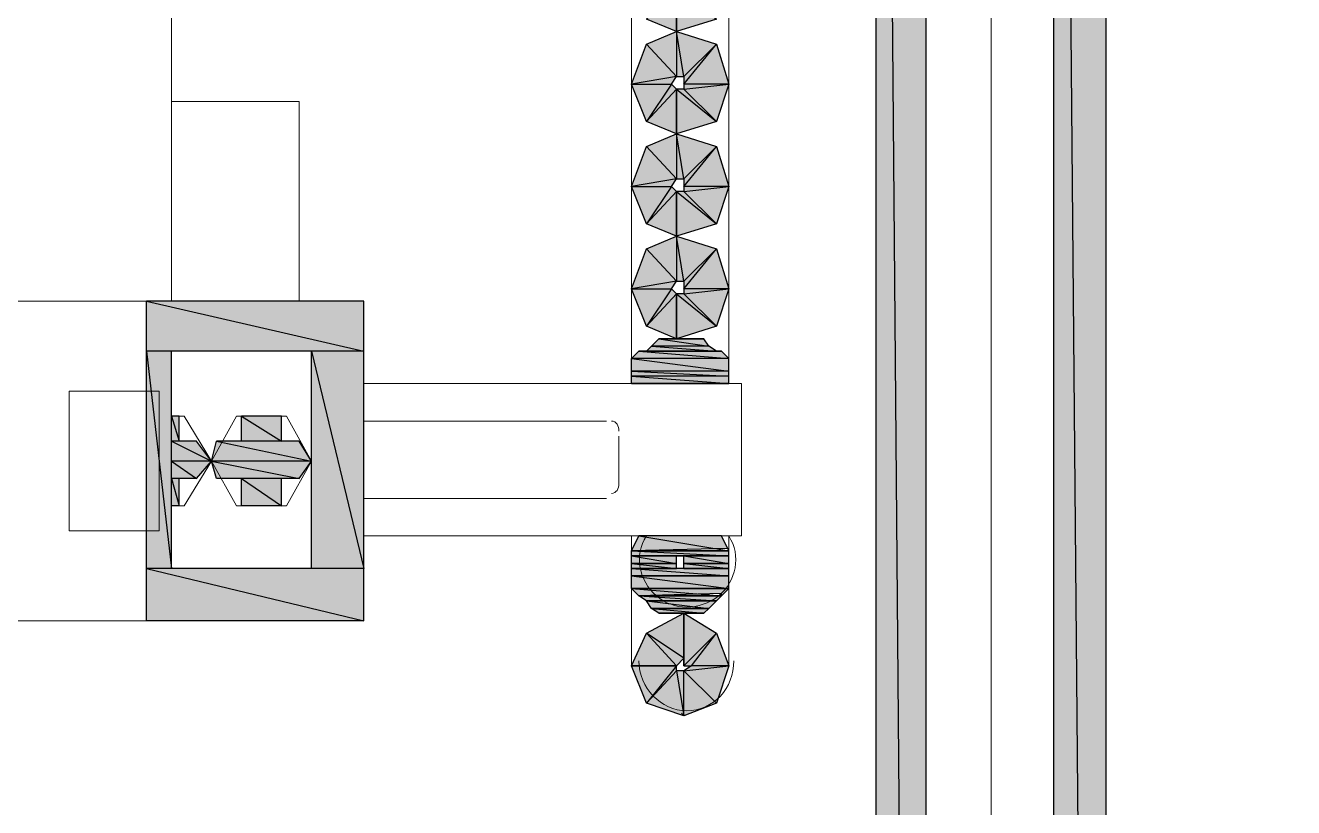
# Model space of a CAD drawing. Header units: millimetres. Extents: x 40 to 176, y -32 to 59.
# Drawn here: x 105.813 to 106.522, y 3.208 to 3.646 of the extents above; entities that cross this region are included whole.
import ezdxf

# ---------------------------------------------------------------- set-up
doc = ezdxf.new("R2010")
doc.units = ezdxf.units.MM
doc.layers.add('15 - Quadro de medição', color=6, linetype='Continuous')

msp = doc.modelspace()

# ---------------------------------------------------------------- hatches: boundary and pattern name
at = {"layer": '15 - Quadro de medição', "true_color": 0x000007}
h = msp.add_hatch(color=7, dxfattribs=at)
h.paths.add_polyline_path([(106.31703, 4.72901), (106.28909, 4.72901), (106.31703, 1.38517)])
h.paths.add_polyline_path([(106.28909, 4.72901), (106.31703, 1.38517), (106.28909, 1.38517)])
h = msp.add_hatch(color=7, dxfattribs=at)
h.paths.add_polyline_path([(106.41759, 4.72901), (106.38826, 4.72901), (106.41759, 1.38517)])
h.paths.add_polyline_path([(106.38826, 4.72901), (106.41759, 1.38517), (106.38826, 1.38517)])
h = msp.add_hatch(color=7, dxfattribs=at)
h.paths.add_polyline_path([(106.16059, 3.69262), (106.17735, 3.67446), (106.15221, 3.67027)])
h.paths.add_polyline_path([(106.17735, 3.67446), (106.15221, 3.67027), (106.17456, 3.67027)])
h.paths.add_polyline_path([(106.15221, 3.67027), (106.17456, 3.67027), (106.16059, 3.64932)])
h.paths.add_polyline_path([(106.17456, 3.67027), (106.16059, 3.64932), (106.17735, 3.66748)])
h.paths.add_polyline_path([(106.16059, 3.64932), (106.17735, 3.66748), (106.17735, 3.64233)])
h = msp.add_hatch(color=7, dxfattribs=at)
h.paths.add_polyline_path([(106.17735, 3.64233), (106.17735, 3.66748), (106.1997, 3.64932)])
h.paths.add_polyline_path([(106.17735, 3.66748), (106.1997, 3.64932), (106.18154, 3.66748)])
h.paths.add_polyline_path([(106.1997, 3.64932), (106.18154, 3.66748), (106.20668, 3.67027)])
h.paths.add_polyline_path([(106.18154, 3.66748), (106.20668, 3.67027), (106.18154, 3.67027)])
h = msp.add_hatch(color=7, dxfattribs=at)
h.paths.add_polyline_path([(106.20668, 3.613), (106.18154, 3.613), (106.1997, 3.63535)])
h.paths.add_polyline_path([(106.18154, 3.613), (106.1997, 3.63535), (106.18154, 3.61719)])
h.paths.add_polyline_path([(106.1997, 3.63535), (106.18154, 3.61719), (106.17735, 3.64233)])
h.paths.add_polyline_path([(106.18154, 3.61719), (106.17735, 3.64233), (106.17735, 3.61719)])
h.paths.add_polyline_path([(106.17735, 3.64233), (106.17735, 3.61719), (106.16059, 3.63535)])
h = msp.add_hatch(color=7, dxfattribs=at)
h.paths.add_polyline_path([(106.16059, 3.63535), (106.17735, 3.61719), (106.15221, 3.613)])
h.paths.add_polyline_path([(106.17735, 3.61719), (106.15221, 3.613), (106.17456, 3.613)])
h.paths.add_polyline_path([(106.15221, 3.613), (106.17456, 3.613), (106.16059, 3.59205)])
h.paths.add_polyline_path([(106.17456, 3.613), (106.16059, 3.59205), (106.17735, 3.61021)])
h.paths.add_polyline_path([(106.16059, 3.59205), (106.17735, 3.61021), (106.17735, 3.58507)])
h = msp.add_hatch(color=7, dxfattribs=at)
h.paths.add_polyline_path([(106.17735, 3.58507), (106.17735, 3.61021), (106.1997, 3.59205)])
h.paths.add_polyline_path([(106.17735, 3.61021), (106.1997, 3.59205), (106.18154, 3.61021)])
h.paths.add_polyline_path([(106.1997, 3.59205), (106.18154, 3.61021), (106.20668, 3.613)])
h.paths.add_polyline_path([(106.18154, 3.61021), (106.20668, 3.613), (106.18154, 3.613)])
h = msp.add_hatch(color=7, dxfattribs=at)
h.paths.add_polyline_path([(106.20668, 3.55574), (106.18154, 3.55574), (106.1997, 3.57808)])
h.paths.add_polyline_path([(106.18154, 3.55574), (106.1997, 3.57808), (106.18154, 3.55993)])
h.paths.add_polyline_path([(106.1997, 3.57808), (106.18154, 3.55993), (106.17735, 3.58507)])
h.paths.add_polyline_path([(106.18154, 3.55993), (106.17735, 3.58507), (106.17735, 3.55993)])
h.paths.add_polyline_path([(106.17735, 3.58507), (106.17735, 3.55993), (106.16059, 3.57808)])
h = msp.add_hatch(color=7, dxfattribs=at)
h.paths.add_polyline_path([(106.16059, 3.57808), (106.17735, 3.55993), (106.15221, 3.55574)])
h.paths.add_polyline_path([(106.17735, 3.55993), (106.15221, 3.55574), (106.17456, 3.55574)])
h.paths.add_polyline_path([(106.15221, 3.55574), (106.17456, 3.55574), (106.16059, 3.53478)])
h.paths.add_polyline_path([(106.17456, 3.55574), (106.16059, 3.53478), (106.17735, 3.55294)])
h.paths.add_polyline_path([(106.16059, 3.53478), (106.17735, 3.55294), (106.17735, 3.5278)])
h = msp.add_hatch(color=7, dxfattribs=at)
h.paths.add_polyline_path([(106.17735, 3.5278), (106.17735, 3.55294), (106.1997, 3.53478)])
h.paths.add_polyline_path([(106.17735, 3.55294), (106.1997, 3.53478), (106.18154, 3.55294)])
h.paths.add_polyline_path([(106.1997, 3.53478), (106.18154, 3.55294), (106.20668, 3.55574)])
h.paths.add_polyline_path([(106.18154, 3.55294), (106.20668, 3.55574), (106.18154, 3.55574)])
h = msp.add_hatch(color=7, dxfattribs=at)
h.paths.add_polyline_path([(106.20668, 3.49847), (106.18154, 3.49847), (106.1997, 3.52082)])
h.paths.add_polyline_path([(106.18154, 3.49847), (106.1997, 3.52082), (106.18154, 3.50266)])
h.paths.add_polyline_path([(106.1997, 3.52082), (106.18154, 3.50266), (106.17735, 3.5278)])
h.paths.add_polyline_path([(106.18154, 3.50266), (106.17735, 3.5278), (106.17735, 3.50266)])
h.paths.add_polyline_path([(106.17735, 3.5278), (106.17735, 3.50266), (106.16059, 3.52082)])
h = msp.add_hatch(color=7, dxfattribs=at)
h.paths.add_polyline_path([(106.16059, 3.52082), (106.17735, 3.50266), (106.15221, 3.49847)])
h.paths.add_polyline_path([(106.17735, 3.50266), (106.15221, 3.49847), (106.17456, 3.49847)])
h.paths.add_polyline_path([(106.15221, 3.49847), (106.17456, 3.49847), (106.16059, 3.47752)])
h.paths.add_polyline_path([(106.17456, 3.49847), (106.16059, 3.47752), (106.17735, 3.49567)])
h.paths.add_polyline_path([(106.16059, 3.47752), (106.17735, 3.49567), (106.17735, 3.47053)])
h = msp.add_hatch(color=7, dxfattribs=at)
h.paths.add_polyline_path([(106.17735, 3.47053), (106.17735, 3.49567), (106.1997, 3.47752)])
h.paths.add_polyline_path([(106.17735, 3.49567), (106.1997, 3.47752), (106.18154, 3.49567)])
h.paths.add_polyline_path([(106.1997, 3.47752), (106.18154, 3.49567), (106.20668, 3.49847)])
h.paths.add_polyline_path([(106.18154, 3.49567), (106.20668, 3.49847), (106.18154, 3.49847)])
h = msp.add_hatch(color=7, dxfattribs=at)
h.paths.add_polyline_path([(106.00276, 3.49148), (105.88124, 3.49148), (106.00276, 3.46355)])
h.paths.add_polyline_path([(105.88124, 3.49148), (106.00276, 3.46355), (105.88124, 3.46355)])
h = msp.add_hatch(color=7, dxfattribs=at)
h.paths.add_polyline_path([(106.19551, 3.46634), (106.16338, 3.46634), (106.1997, 3.46355)])
h.paths.add_polyline_path([(106.16338, 3.46634), (106.1997, 3.46355), (106.16059, 3.46355)])
h = msp.add_hatch(color=7, dxfattribs=at)
h.paths.add_polyline_path([(106.19272, 3.47053), (106.16757, 3.47053), (106.19551, 3.46634)])
h.paths.add_polyline_path([(106.16757, 3.47053), (106.19551, 3.46634), (106.16338, 3.46634)])
h = msp.add_hatch(color=7, dxfattribs=at)
h.paths.add_polyline_path([(105.89521, 3.46355), (105.88124, 3.46355), (105.89521, 3.34203)])
h.paths.add_polyline_path([(105.88124, 3.46355), (105.89521, 3.34203), (105.88124, 3.34203)])
h = msp.add_hatch(color=7, dxfattribs=at)
h.paths.add_polyline_path([(106.00276, 3.46355), (105.97342, 3.46355), (106.00276, 3.34203)])
h.paths.add_polyline_path([(105.97342, 3.46355), (106.00276, 3.34203), (105.97342, 3.34203)])
h = msp.add_hatch(color=7, dxfattribs=at)
h.paths.add_polyline_path([(106.20249, 3.46355), (106.1564, 3.46355), (106.20668, 3.45936)])
h.paths.add_polyline_path([(106.1564, 3.46355), (106.20668, 3.45936), (106.15221, 3.45936)])
h = msp.add_hatch(color=7, dxfattribs=at)
h.paths.add_polyline_path([(106.20668, 3.45936), (106.15221, 3.45936), (106.20668, 3.45238)])
h.paths.add_polyline_path([(106.15221, 3.45936), (106.20668, 3.45238), (106.15221, 3.45238)])
h = msp.add_hatch(color=7, dxfattribs=at)
h.paths.add_polyline_path([(106.20668, 3.45238), (106.15221, 3.45238), (106.20668, 3.44958)])
h.paths.add_polyline_path([(106.15221, 3.45238), (106.20668, 3.44958), (106.15221, 3.44958)])
h = msp.add_hatch(color=7, dxfattribs=at)
h.paths.add_polyline_path([(106.20668, 3.44958), (106.15221, 3.44958), (106.20668, 3.44539)])
h.paths.add_polyline_path([(106.15221, 3.44958), (106.20668, 3.44539), (106.15221, 3.44539)])
h.paths.add_polyline_path([(106.20668, 3.44539), (106.15221, 3.44539)])
h.paths.add_polyline_path([(106.15221, 3.44539), (106.20668, 3.44539)])
h = msp.add_hatch(color=7, dxfattribs=at)
h.paths.add_polyline_path([(105.8994, 3.42723), (105.89521, 3.42723), (105.8994, 3.41327)])
h.paths.add_polyline_path([(105.89521, 3.42723), (105.8994, 3.41327), (105.89521, 3.41327)])
h = msp.add_hatch(color=7, dxfattribs=at)
h.paths.add_polyline_path([(105.95666, 3.42723), (105.93432, 3.42723), (105.95666, 3.41327)])
h.paths.add_polyline_path([(105.93432, 3.42723), (105.95666, 3.41327), (105.93432, 3.41327)])
h = msp.add_hatch(color=7, dxfattribs=at)
h.paths.add_polyline_path([(105.90917, 3.41327), (105.89521, 3.41327), (105.91755, 3.40209)])
h.paths.add_polyline_path([(105.89521, 3.41327), (105.91755, 3.40209), (105.89521, 3.40209)])
h = msp.add_hatch(color=7, dxfattribs=at)
h.paths.add_polyline_path([(105.96644, 3.41327), (105.92035, 3.41327), (105.97342, 3.40209)])
h.paths.add_polyline_path([(105.92035, 3.41327), (105.97342, 3.40209), (105.91755, 3.40209)])
h = msp.add_hatch(color=7, dxfattribs=at)
h.paths.add_polyline_path([(105.91755, 3.40209), (105.89521, 3.40209), (105.90917, 3.39231)])
h.paths.add_polyline_path([(105.89521, 3.40209), (105.90917, 3.39231), (105.89521, 3.39231)])
h = msp.add_hatch(color=7, dxfattribs=at)
h.paths.add_polyline_path([(105.97342, 3.40209), (105.91755, 3.40209), (105.96644, 3.39231)])
h.paths.add_polyline_path([(105.91755, 3.40209), (105.96644, 3.39231), (105.92035, 3.39231)])
h = msp.add_hatch(color=7, dxfattribs=at)
h.paths.add_polyline_path([(105.8994, 3.39231), (105.89521, 3.39231), (105.8994, 3.37695)])
h.paths.add_polyline_path([(105.89521, 3.39231), (105.8994, 3.37695), (105.89521, 3.37695)])
h = msp.add_hatch(color=7, dxfattribs=at)
h.paths.add_polyline_path([(105.95666, 3.39231), (105.93432, 3.39231), (105.95666, 3.37695)])
h.paths.add_polyline_path([(105.93432, 3.39231), (105.95666, 3.37695), (105.93432, 3.37695)])
h = msp.add_hatch(color=7, dxfattribs=at)
h.paths.add_polyline_path([(106.20249, 3.36019), (106.1564, 3.36019), (106.20668, 3.35181)])
h.paths.add_polyline_path([(106.1564, 3.36019), (106.20668, 3.35181), (106.15221, 3.35181)])
h.paths.add_polyline_path([(106.20668, 3.35181), (106.15221, 3.35181)])
h.paths.add_polyline_path([(106.15221, 3.35181), (106.20668, 3.35181), (106.20668, 3.35321)])
h = msp.add_hatch(color=7, dxfattribs=at)
h.paths.add_polyline_path([(106.20668, 3.35181), (106.15221, 3.35181), (106.20668, 3.34902)])
h.paths.add_polyline_path([(106.15221, 3.35181), (106.20668, 3.34902), (106.15221, 3.34902)])
h.paths.add_polyline_path([(106.20668, 3.34902), (106.15221, 3.34902)])
h.paths.add_polyline_path([(106.15221, 3.34902), (106.20668, 3.34902)])
h.paths.add_polyline_path([(106.20668, 3.34902), (106.15221, 3.34902)])
h.paths.add_polyline_path([(106.20668, 3.34902), (106.15221, 3.34902)])
h = msp.add_hatch(color=7, dxfattribs=at)
h.paths.add_polyline_path([(106.17735, 3.34902), (106.15221, 3.34902), (106.17735, 3.34482)])
h.paths.add_polyline_path([(106.15221, 3.34902), (106.17735, 3.34482), (106.15221, 3.34482)])
h = msp.add_hatch(color=7, dxfattribs=at)
h.paths.add_polyline_path([(106.20668, 3.34902), (106.18154, 3.34902), (106.20668, 3.34482)])
h.paths.add_polyline_path([(106.18154, 3.34902), (106.20668, 3.34482), (106.18154, 3.34482)])
h = msp.add_hatch(color=7, dxfattribs=at)
h.paths.add_polyline_path([(106.00276, 3.34203), (105.88124, 3.34203), (106.00276, 3.3127)])
h.paths.add_polyline_path([(105.88124, 3.34203), (106.00276, 3.3127), (105.88124, 3.3127)])
h = msp.add_hatch(color=7, dxfattribs=at)
h.paths.add_polyline_path([(106.17735, 3.34482), (106.15221, 3.34482), (106.17735, 3.34203)])
h.paths.add_polyline_path([(106.15221, 3.34482), (106.17735, 3.34203), (106.15221, 3.34203)])
h.paths.add_polyline_path([(106.17735, 3.34203), (106.15221, 3.34203)])
h.paths.add_polyline_path([(106.15221, 3.34203), (106.17735, 3.34203)])
h = msp.add_hatch(color=7, dxfattribs=at)
h.paths.add_polyline_path([(106.20668, 3.34203), (106.15221, 3.34203), (106.20668, 3.33784)])
h.paths.add_polyline_path([(106.15221, 3.34203), (106.20668, 3.33784), (106.15221, 3.33784)])
h.paths.add_polyline_path([(106.20668, 3.33784), (106.15221, 3.33784)])
h.paths.add_polyline_path([(106.15221, 3.33784), (106.20668, 3.33784)])
h = msp.add_hatch(color=7, dxfattribs=at)
h.paths.add_polyline_path([(106.20668, 3.34482), (106.18154, 3.34482), (106.20668, 3.34203)])
h.paths.add_polyline_path([(106.18154, 3.34482), (106.20668, 3.34203), (106.18154, 3.34203)])
h.paths.add_polyline_path([(106.20668, 3.34203), (106.18154, 3.34203)])
h.paths.add_polyline_path([(106.18154, 3.34203), (106.20668, 3.34203)])
h = msp.add_hatch(color=7, dxfattribs=at)
h.paths.add_polyline_path([(106.20668, 3.33784), (106.15221, 3.33784), (106.20668, 3.33086)])
h.paths.add_polyline_path([(106.15221, 3.33784), (106.20668, 3.33086), (106.15221, 3.33086)])
h.paths.add_polyline_path([(106.20668, 3.33086), (106.15221, 3.33086)])
h.paths.add_polyline_path([(106.15221, 3.33086), (106.20668, 3.33086)])
h = msp.add_hatch(color=7, dxfattribs=at)
h.paths.add_polyline_path([(106.20668, 3.33086), (106.15221, 3.33086), (106.20249, 3.32667)])
h.paths.add_polyline_path([(106.15221, 3.33086), (106.20249, 3.32667), (106.1564, 3.32667)])
h.paths.add_polyline_path([(106.20249, 3.32667), (106.1564, 3.32667)])
h.paths.add_polyline_path([(106.1564, 3.32667), (106.20249, 3.32667), (106.20249, 3.32806)])
h = msp.add_hatch(color=7, dxfattribs=at)
h.paths.add_polyline_path([(106.20249, 3.32667), (106.1564, 3.32667), (106.1997, 3.32387)])
h.paths.add_polyline_path([(106.1564, 3.32667), (106.1997, 3.32387), (106.16059, 3.32387)])
h.paths.add_polyline_path([(106.1997, 3.32387), (106.16059, 3.32387)])
h.paths.add_polyline_path([(106.16059, 3.32387), (106.1997, 3.32387)])
h = msp.add_hatch(color=7, dxfattribs=at)
h.paths.add_polyline_path([(106.1997, 3.32387), (106.16059, 3.32387), (106.19551, 3.31968)])
h.paths.add_polyline_path([(106.16059, 3.32387), (106.19551, 3.31968), (106.16338, 3.31968)])
h.paths.add_polyline_path([(106.19551, 3.31968), (106.16338, 3.31968)])
h.paths.add_polyline_path([(106.16338, 3.31968), (106.19551, 3.31968)])
h = msp.add_hatch(color=7, dxfattribs=at)
h.paths.add_polyline_path([(106.19551, 3.31968), (106.16338, 3.31968), (106.19272, 3.31689)])
h.paths.add_polyline_path([(106.16338, 3.31968), (106.19272, 3.31689), (106.16757, 3.31689)])
h = msp.add_hatch(color=7, dxfattribs=at)
h.paths.add_polyline_path([(106.20668, 3.28756), (106.18573, 3.28756), (106.1997, 3.30572)])
h.paths.add_polyline_path([(106.18573, 3.28756), (106.1997, 3.30572), (106.18154, 3.28756)])
h.paths.add_polyline_path([(106.1997, 3.30572), (106.18154, 3.28756), (106.18154, 3.31689)])
h.paths.add_polyline_path([(106.18154, 3.28756), (106.18154, 3.31689), (106.18154, 3.29175)])
h.paths.add_polyline_path([(106.18154, 3.31689), (106.18154, 3.29175), (106.16059, 3.30572)])
h.paths.add_polyline_path([(106.18154, 3.29175), (106.16059, 3.30572), (106.17735, 3.28756)])
h.paths.add_polyline_path([(106.16059, 3.30572), (106.17735, 3.28756), (106.15221, 3.28756)])
h = msp.add_hatch(color=7, dxfattribs=at)
h.paths.add_polyline_path([(106.17456, 3.31689), (106.18573, 3.31689), (106.18434, 3.31689)])
h.paths.add_polyline_path([(106.18573, 3.31689), (106.18434, 3.31689), (106.17456, 3.31689)])
h = msp.add_hatch(color=7, dxfattribs=at)
h.paths.add_polyline_path([(106.15221, 3.28756), (106.17735, 3.28756), (106.16059, 3.26661)])
h.paths.add_polyline_path([(106.17735, 3.28756), (106.16059, 3.26661), (106.17735, 3.28476)])
h.paths.add_polyline_path([(106.16059, 3.26661), (106.17735, 3.28476), (106.18154, 3.25962)])
h.paths.add_polyline_path([(106.17735, 3.28476), (106.18154, 3.25962), (106.18154, 3.28476)])
h.paths.add_polyline_path([(106.18154, 3.25962), (106.18154, 3.28476), (106.1997, 3.26661)])
h = msp.add_hatch(color=7, dxfattribs=at)
h.paths.add_polyline_path([(106.1997, 3.26661), (106.18154, 3.28476), (106.20668, 3.28756)])
h.paths.add_polyline_path([(106.18154, 3.28476), (106.20668, 3.28756), (106.18573, 3.28756)])

# ---------------------------------------------------------------- linework, layer by layer
at = {"layer": '15 - Quadro de medição', "color": 7, "linetype": 'Continuous', "lineweight": 20, "true_color": 0x000007}
for points in [[(104.50124, 5.09357), (106.35334, 5.09357), (106.35334, 1.38517), (104.50124, 1.38517)], [(106.35334, 5.09357), (108.20824, 5.09357), (108.20824, 1.38517), (106.35334, 1.38517)], [(105.42729, 3.49148), (106.00276, 3.49148), (106.00276, 3.3127), (104.86161, 3.3127), (104.86161, 3.49148)], [(105.83794, 3.36298), (105.88822, 3.36298), (105.88822, 3.4412), (105.83794, 3.4412)], [(105.95946, 3.42723), (105.97342, 3.40209), (105.95946, 3.37695), (105.93152, 3.37695), (105.91755, 3.40209), (105.93152, 3.42723)]]:
    msp.add_lwpolyline(points, close=True, dxfattribs=at)
for points in [[(104.57248, 4.9511), (106.28909, 4.9511), (106.28909, 1.38517), (104.56549, 1.38517), (104.5641, 1.38657), (104.50124, 1.38517)], [(106.41759, 1.38517), (106.41759, 4.94411), (106.41759, 4.94411)], [(106.35334, 4.8645), (106.35334, 1.38517), (104.50124, 1.38517), (104.50124, 4.8645)], [(108.20824, 4.8645), (108.20824, 1.38517), (106.35334, 1.38517), (106.35334, 4.8645)], [(106.28909, 1.38517), (106.31703, 1.38517), (106.31703, 4.72901)], [(106.38826, 4.72901), (106.38826, 1.38517), (106.41759, 1.38517), (106.37429, 1.38517)], [(106.15221, 4.35328), (106.15221, 3.44539), (106.15221, 3.44539)], [(106.20668, 3.44539), (106.20668, 4.35328), (106.20668, 4.35328)], [(105.89521, 3.49148), (105.89521, 3.83509), (105.89521, 3.83509)], [(105.96644, 3.49148), (105.96644, 3.60323), (105.89521, 3.60323)], [(105.88124, 3.49148), (105.88124, 3.3127), (105.88124, 3.3127)], [(105.89521, 3.46355), (105.97342, 3.46355), (105.97342, 3.34203), (105.89521, 3.34203)], [(105.89521, 3.46355), (105.89521, 3.34203), (105.89521, 3.34203)], [(106.00276, 3.44539), (106.21367, 3.44539), (106.21367, 3.36019), (106.00276, 3.36019)], [(105.89521, 3.42723), (105.90219, 3.42723), (105.91755, 3.40209), (105.90219, 3.37695), (105.89521, 3.37695)], [(105.90219, 3.42723), (105.8994, 3.42723), (105.8994, 3.41327)], [(105.93432, 3.42723), (105.93432, 3.41327), (105.93432, 3.41327)], [(105.95666, 3.42723), (105.95666, 3.41327), (105.95666, 3.41327)], [(106.13824, 3.42444), (106.00276, 3.42444), (106.00276, 3.42444)], [(105.90917, 3.41327), (105.8994, 3.41327), (105.8994, 3.41327)], [(105.93432, 3.41327), (105.92035, 3.41327), (105.92035, 3.41327)], [(105.96644, 3.41327), (105.95666, 3.41327), (105.95666, 3.41327)], [(106.14523, 3.38812), (106.14523, 3.41606), (106.14523, 3.41606)], [(105.90917, 3.39231), (105.8994, 3.39231), (105.8994, 3.39231)], [(105.8994, 3.39231), (105.8994, 3.37695), (105.8994, 3.37695)], [(105.93432, 3.39231), (105.92035, 3.39231), (105.92035, 3.39231)], [(105.93432, 3.39231), (105.93432, 3.37695), (105.93432, 3.37695)], [(105.95666, 3.39231), (105.95666, 3.37695), (105.95666, 3.37695)], [(105.96644, 3.39231), (105.95666, 3.39231), (105.95666, 3.39231)], [(106.00276, 3.38114), (106.13824, 3.38114), (106.13824, 3.38114)], [(106.15221, 3.36019), (106.15221, 3.28756), (106.15221, 3.28756)], [(106.20668, 3.28756), (106.20668, 3.36019), (106.20668, 3.36019)], [(106.18154, 3.25962), (106.18015, 3.26102), (106.18015, 3.26102)]]:
    msp.add_lwpolyline(points, dxfattribs=at)
at = {"layer": '15 - Quadro de medição', "color": 7, "linetype": 'Continuous', "lineweight": -2, "true_color": 0x000007}
for points in [[(106.31703, 4.72901), (106.28909, 4.72901), (106.31703, 1.38517)], [(106.28909, 4.72901), (106.31703, 1.38517), (106.28909, 1.38517)], [(106.41759, 4.72901), (106.38826, 4.72901), (106.41759, 1.38517)], [(106.38826, 4.72901), (106.41759, 1.38517), (106.38826, 1.38517)], [(106.16059, 3.64932), (106.17735, 3.66748), (106.17735, 3.64233)], [(106.17735, 3.64233), (106.17735, 3.66748), (106.1997, 3.64932)], [(106.17735, 3.64233), (106.17735, 3.61719), (106.16059, 3.63535)], [(106.1997, 3.63535), (106.18154, 3.61719), (106.17735, 3.64233)], [(106.18154, 3.61719), (106.17735, 3.64233), (106.17735, 3.61719)], [(106.16059, 3.63535), (106.17735, 3.61719), (106.15221, 3.613)], [(106.20668, 3.613), (106.18154, 3.613), (106.1997, 3.63535)], [(106.18154, 3.613), (106.1997, 3.63535), (106.18154, 3.61719)], [(106.17735, 3.61719), (106.15221, 3.613), (106.17456, 3.613)], [(106.15221, 3.613), (106.17456, 3.613), (106.16059, 3.59205)], [(106.17456, 3.613), (106.16059, 3.59205), (106.17735, 3.61021)], [(106.16059, 3.59205), (106.17735, 3.61021), (106.17735, 3.58507)], [(106.17735, 3.58507), (106.17735, 3.61021), (106.1997, 3.59205)], [(106.17735, 3.61021), (106.1997, 3.59205), (106.18154, 3.61021)], [(106.1997, 3.59205), (106.18154, 3.61021), (106.20668, 3.613)], [(106.18154, 3.61021), (106.20668, 3.613), (106.18154, 3.613)], [(106.17735, 3.58507), (106.17735, 3.55993), (106.16059, 3.57808)], [(106.1997, 3.57808), (106.18154, 3.55993), (106.17735, 3.58507)], [(106.18154, 3.55993), (106.17735, 3.58507), (106.17735, 3.55993)], [(106.16059, 3.57808), (106.17735, 3.55993), (106.15221, 3.55574)], [(106.20668, 3.55574), (106.18154, 3.55574), (106.1997, 3.57808)], [(106.18154, 3.55574), (106.1997, 3.57808), (106.18154, 3.55993)], [(106.17735, 3.55993), (106.15221, 3.55574), (106.17456, 3.55574)], [(106.15221, 3.55574), (106.17456, 3.55574), (106.16059, 3.53478)], [(106.17456, 3.55574), (106.16059, 3.53478), (106.17735, 3.55294)], [(106.16059, 3.53478), (106.17735, 3.55294), (106.17735, 3.5278)], [(106.17735, 3.5278), (106.17735, 3.55294), (106.1997, 3.53478)], [(106.17735, 3.55294), (106.1997, 3.53478), (106.18154, 3.55294)], [(106.1997, 3.53478), (106.18154, 3.55294), (106.20668, 3.55574)], [(106.18154, 3.55294), (106.20668, 3.55574), (106.18154, 3.55574)], [(106.17735, 3.5278), (106.17735, 3.50266), (106.16059, 3.52082)], [(106.1997, 3.52082), (106.18154, 3.50266), (106.17735, 3.5278)], [(106.18154, 3.50266), (106.17735, 3.5278), (106.17735, 3.50266)], [(106.16059, 3.52082), (106.17735, 3.50266), (106.15221, 3.49847)], [(106.20668, 3.49847), (106.18154, 3.49847), (106.1997, 3.52082)], [(106.18154, 3.49847), (106.1997, 3.52082), (106.18154, 3.50266)], [(106.17735, 3.50266), (106.15221, 3.49847), (106.17456, 3.49847)], [(106.15221, 3.49847), (106.17456, 3.49847), (106.16059, 3.47752)], [(106.17456, 3.49847), (106.16059, 3.47752), (106.17735, 3.49567)], [(106.16059, 3.47752), (106.17735, 3.49567), (106.17735, 3.47053)], [(106.17735, 3.47053), (106.17735, 3.49567), (106.1997, 3.47752)], [(106.17735, 3.49567), (106.1997, 3.47752), (106.18154, 3.49567)], [(106.1997, 3.47752), (106.18154, 3.49567), (106.20668, 3.49847)], [(106.18154, 3.49567), (106.20668, 3.49847), (106.18154, 3.49847)], [(106.00276, 3.49148), (105.88124, 3.49148), (106.00276, 3.46355)], [(105.88124, 3.49148), (106.00276, 3.46355), (105.88124, 3.46355)], [(106.16338, 3.46634), (106.1997, 3.46355), (106.16059, 3.46355)], [(106.16757, 3.47053), (106.19551, 3.46634), (106.16338, 3.46634)], [(106.19551, 3.46634), (106.16338, 3.46634), (106.1997, 3.46355)], [(106.17037, 3.47053), (106.19272, 3.47053), (106.16757, 3.47053)], [(106.19272, 3.47053), (106.16757, 3.47053), (106.19551, 3.46634)], [(106.17735, 3.47053), (106.18853, 3.47053), (106.17037, 3.47053)], [(106.18853, 3.47053), (106.17037, 3.47053), (106.19272, 3.47053)], [(106.18573, 3.47053), (106.17735, 3.47053), (106.18853, 3.47053)], [(105.89521, 3.46355), (105.88124, 3.46355), (105.89521, 3.34203)], [(105.88124, 3.46355), (105.89521, 3.34203), (105.88124, 3.34203)], [(106.00276, 3.46355), (105.97342, 3.46355), (106.00276, 3.34203)], [(105.97342, 3.46355), (106.00276, 3.34203), (105.97342, 3.34203)], [(106.1564, 3.46355), (106.20668, 3.45936), (106.15221, 3.45936)], [(106.20668, 3.45936), (106.15221, 3.45936), (106.20668, 3.45238)], [(106.15221, 3.45936), (106.20668, 3.45238), (106.15221, 3.45238)], [(106.16059, 3.46355), (106.20249, 3.46355), (106.1564, 3.46355)], [(106.20249, 3.46355), (106.1564, 3.46355), (106.20668, 3.45936)], [(106.1997, 3.46355), (106.16059, 3.46355), (106.20249, 3.46355)], [(106.20668, 3.45238), (106.15221, 3.45238), (106.20668, 3.44958)], [(106.15221, 3.45238), (106.20668, 3.44958), (106.15221, 3.44958)], [(106.20668, 3.44958), (106.15221, 3.44958), (106.20668, 3.44539)], [(106.15221, 3.44958), (106.20668, 3.44539), (106.15221, 3.44539)], [(106.20668, 3.44539), (106.15221, 3.44539)], [(106.15221, 3.44539), (106.20668, 3.44539), (106.20668, 3.44539)], [(105.8994, 3.42723), (105.89521, 3.42723), (105.8994, 3.41327)], [(105.89521, 3.42723), (105.8994, 3.41327), (105.89521, 3.41327)], [(105.95666, 3.42723), (105.93432, 3.42723), (105.95666, 3.41327)], [(105.93432, 3.42723), (105.95666, 3.41327), (105.93432, 3.41327)], [(105.90917, 3.41327), (105.89521, 3.41327), (105.91755, 3.40209)], [(105.89521, 3.41327), (105.91755, 3.40209), (105.89521, 3.40209)], [(105.92035, 3.41327), (105.97342, 3.40209), (105.91755, 3.40209)], [(105.96644, 3.41327), (105.92035, 3.41327), (105.97342, 3.40209)], [(105.91755, 3.40209), (105.89521, 3.40209), (105.90917, 3.39231)], [(105.89521, 3.40209), (105.90917, 3.39231), (105.89521, 3.39231)], [(105.97342, 3.40209), (105.91755, 3.40209), (105.96644, 3.39231)], [(105.91755, 3.40209), (105.96644, 3.39231), (105.92035, 3.39231)], [(105.8994, 3.39231), (105.89521, 3.39231), (105.8994, 3.37695)], [(105.89521, 3.39231), (105.8994, 3.37695), (105.89521, 3.37695)], [(105.95666, 3.39231), (105.93432, 3.39231), (105.95666, 3.37695)], [(105.93432, 3.39231), (105.95666, 3.37695), (105.93432, 3.37695)], [(106.1564, 3.36019), (106.20668, 3.35181), (106.15221, 3.35181)], [(106.20249, 3.36019), (106.1564, 3.36019), (106.20668, 3.35181)], [(106.15221, 3.35181), (106.20668, 3.35181), (106.20668, 3.35321)], [(106.20668, 3.35181), (106.15221, 3.35181)], [(106.20668, 3.35181), (106.15221, 3.35181), (106.20668, 3.34902)], [(106.15221, 3.35181), (106.20668, 3.34902), (106.15221, 3.34902)], [(106.20668, 3.34902), (106.15221, 3.34902)], [(106.15221, 3.34902), (106.20668, 3.34902), (106.20668, 3.34902)], [(106.20668, 3.34902), (106.20668, 3.34902), (106.15221, 3.34902)], [(106.20668, 3.34902), (106.15221, 3.34902)], [(106.15221, 3.34902), (106.17735, 3.34902), (106.17735, 3.34902)], [(106.17735, 3.34902), (106.17735, 3.34902), (106.15221, 3.34902)], [(106.15221, 3.34902), (106.17735, 3.34902), (106.17735, 3.34902)], [(106.17735, 3.34902), (106.17735, 3.34902), (106.15221, 3.34902)], [(106.17735, 3.34902), (106.15221, 3.34902), (106.17735, 3.34482)], [(106.15221, 3.34902), (106.17735, 3.34482), (106.15221, 3.34482)], [(106.18154, 3.34902), (106.20668, 3.34902), (106.20668, 3.34902)], [(106.20668, 3.34902), (106.20668, 3.34902), (106.18154, 3.34902)], [(106.18154, 3.34902), (106.20668, 3.34902), (106.20668, 3.34902)], [(106.20668, 3.34902), (106.20668, 3.34902), (106.18154, 3.34902)], [(106.20668, 3.34902), (106.18154, 3.34902), (106.20668, 3.34482)], [(106.18154, 3.34902), (106.20668, 3.34482), (106.18154, 3.34482)], [(106.00276, 3.34203), (105.88124, 3.34203), (106.00276, 3.3127)], [(105.88124, 3.34203), (106.00276, 3.3127), (105.88124, 3.3127)], [(106.15221, 3.34482), (106.17735, 3.34482), (106.17735, 3.34482)], [(106.17735, 3.34482), (106.17735, 3.34482), (106.15221, 3.34482)], [(106.15221, 3.34482), (106.17735, 3.34482), (106.17735, 3.34482)], [(106.17735, 3.34482), (106.17735, 3.34482), (106.15221, 3.34482)], [(106.15221, 3.34482), (106.17735, 3.34482), (106.17735, 3.34482)], [(106.17735, 3.34482), (106.17735, 3.34482), (106.15221, 3.34482)], [(106.15221, 3.34482), (106.17735, 3.34482), (106.17735, 3.34482)], [(106.17735, 3.34482), (106.17735, 3.34482), (106.15221, 3.34482)], [(106.15221, 3.34482), (106.17735, 3.34482), (106.17735, 3.34482)], [(106.17735, 3.34482), (106.17735, 3.34482), (106.15221, 3.34482)], [(106.15221, 3.34482), (106.17735, 3.34482), (106.17735, 3.34482)], [(106.17735, 3.34482), (106.17735, 3.34482), (106.15221, 3.34482)], [(106.17735, 3.34482), (106.15221, 3.34482), (106.17735, 3.34203)], [(106.15221, 3.34482), (106.17735, 3.34203), (106.15221, 3.34203)], [(106.17735, 3.34203), (106.15221, 3.34203)], [(106.15221, 3.34203), (106.17735, 3.34203), (106.17735, 3.34203)], [(106.15221, 3.34203), (106.17735, 3.34203), (106.17735, 3.34203)], [(106.17735, 3.34203), (106.17735, 3.34203), (106.15221, 3.34203)], [(106.15221, 3.34203), (106.17735, 3.34203), (106.17735, 3.34203)], [(106.17735, 3.34203), (106.17735, 3.34203), (106.15221, 3.34203)], [(106.15221, 3.34203), (106.17735, 3.34203), (106.17735, 3.34203)], [(106.17735, 3.34203), (106.17735, 3.34203), (106.15221, 3.34203)], [(106.15221, 3.34203), (106.17735, 3.34203), (106.17735, 3.34203)], [(106.17735, 3.34203), (106.17735, 3.34203), (106.15221, 3.34203)], [(106.15221, 3.34203), (106.17735, 3.34203), (106.17735, 3.34203)], [(106.17735, 3.34203), (106.17735, 3.34203), (106.15221, 3.34203)], [(106.15221, 3.34203), (106.17735, 3.34203), (106.17735, 3.34203)], [(106.17735, 3.34203), (106.17735, 3.34203), (106.15221, 3.34203)], [(106.20668, 3.34203), (106.15221, 3.34203), (106.20668, 3.33784)], [(106.15221, 3.34203), (106.20668, 3.33784), (106.15221, 3.33784)], [(106.18154, 3.34482), (106.20668, 3.34482), (106.20668, 3.34482)], [(106.20668, 3.34482), (106.20668, 3.34482), (106.18154, 3.34482)], [(106.18154, 3.34482), (106.20668, 3.34482), (106.20668, 3.34482)], [(106.20668, 3.34482), (106.20668, 3.34482), (106.18154, 3.34482)], [(106.18154, 3.34482), (106.20668, 3.34482), (106.20668, 3.34482)], [(106.20668, 3.34482), (106.20668, 3.34482), (106.18154, 3.34482)], [(106.18154, 3.34482), (106.20668, 3.34482), (106.20668, 3.34482)], [(106.20668, 3.34482), (106.20668, 3.34482), (106.18154, 3.34482)], [(106.20668, 3.34482), (106.18154, 3.34482)], [(106.18154, 3.34482), (106.20668, 3.34482), (106.20668, 3.34482)], [(106.20668, 3.34482), (106.18154, 3.34482)], [(106.18154, 3.34482), (106.20668, 3.34482), (106.18573, 3.34482)], [(106.18573, 3.34482), (106.20668, 3.34482), (106.18154, 3.34482)], [(106.20668, 3.34482), (106.18154, 3.34482), (106.20668, 3.34203)], [(106.18154, 3.34482), (106.20668, 3.34203), (106.18154, 3.34203)], [(106.20668, 3.34203), (106.18154, 3.34203)], [(106.18154, 3.34203), (106.20668, 3.34203), (106.20668, 3.34203)], [(106.18154, 3.34203), (106.20668, 3.34203), (106.20668, 3.34203)], [(106.20668, 3.34203), (106.20668, 3.34203), (106.18154, 3.34203)], [(106.18154, 3.34203), (106.20668, 3.34203), (106.20668, 3.34203)], [(106.20668, 3.34203), (106.20668, 3.34203), (106.18154, 3.34203)], [(106.18154, 3.34203), (106.20668, 3.34203), (106.20668, 3.34203)], [(106.20668, 3.34203), (106.20668, 3.34203), (106.18154, 3.34203)], [(106.18154, 3.34203), (106.20668, 3.34203), (106.20668, 3.34203)], [(106.20668, 3.34203), (106.20668, 3.34203), (106.18154, 3.34203)], [(106.18154, 3.34203), (106.20668, 3.34203), (106.20668, 3.34203)], [(106.20668, 3.34203), (106.20668, 3.34203), (106.18154, 3.34203)], [(106.18154, 3.34203), (106.20668, 3.34203), (106.20668, 3.34203)], [(106.20668, 3.34203), (106.20668, 3.34203), (106.18154, 3.34203)], [(106.20668, 3.34482), (106.18573, 3.34482)], [(106.20668, 3.33784), (106.15221, 3.33784)], [(106.15221, 3.33784), (106.20668, 3.33784), (106.20668, 3.33784)], [(106.20668, 3.33784), (106.15221, 3.33784), (106.20668, 3.33086)], [(106.15221, 3.33784), (106.20668, 3.33086), (106.15221, 3.33086)], [(106.20668, 3.33086), (106.15221, 3.33086)], [(106.15221, 3.33086), (106.20668, 3.33086), (106.20668, 3.33086)], [(106.20668, 3.33086), (106.15221, 3.33086), (106.20249, 3.32667)], [(106.15221, 3.33086), (106.20249, 3.32667), (106.1564, 3.32667)], [(106.1564, 3.32667), (106.20249, 3.32667), (106.20249, 3.32806)], [(106.20249, 3.32667), (106.1564, 3.32667)], [(106.20249, 3.32667), (106.1564, 3.32667), (106.1997, 3.32387)], [(106.1564, 3.32667), (106.1997, 3.32387), (106.16059, 3.32387)], [(106.1997, 3.32387), (106.16059, 3.32387)], [(106.16059, 3.32387), (106.1997, 3.32387), (106.1997, 3.32387)], [(106.1997, 3.32387), (106.16059, 3.32387), (106.19551, 3.31968)], [(106.16059, 3.32387), (106.19551, 3.31968), (106.16338, 3.31968)], [(106.19551, 3.31968), (106.16338, 3.31968)], [(106.16338, 3.31968), (106.19551, 3.31968), (106.19551, 3.31968)], [(106.19551, 3.31968), (106.16338, 3.31968), (106.19272, 3.31689)], [(106.16338, 3.31968), (106.19272, 3.31689), (106.16757, 3.31689)], [(106.18154, 3.31689), (106.18154, 3.29175), (106.16059, 3.30572)], [(106.19272, 3.31689), (106.16757, 3.31689), (106.18853, 3.31689)], [(106.16757, 3.31689), (106.18853, 3.31689), (106.17037, 3.31689)], [(106.18853, 3.31689), (106.17037, 3.31689), (106.18573, 3.31689)], [(106.17037, 3.31689), (106.18573, 3.31689), (106.17456, 3.31689)], [(106.18573, 3.31689), (106.17456, 3.31689), (106.18154, 3.31689)], [(106.17456, 3.31689), (106.18573, 3.31689), (106.18434, 3.31689)], [(106.18573, 3.31689), (106.18434, 3.31689), (106.17456, 3.31689)], [(106.1997, 3.30572), (106.18154, 3.28756), (106.18154, 3.31689)], [(106.18154, 3.28756), (106.18154, 3.31689), (106.18154, 3.29175)], [(106.16059, 3.30572), (106.17735, 3.28756), (106.15221, 3.28756)], [(106.18154, 3.29175), (106.16059, 3.30572), (106.17735, 3.28756)], [(106.18573, 3.28756), (106.1997, 3.30572), (106.18154, 3.28756)], [(106.20668, 3.28756), (106.18573, 3.28756), (106.1997, 3.30572)], [(106.15221, 3.28756), (106.17735, 3.28756), (106.16059, 3.26661)], [(106.17735, 3.28756), (106.16059, 3.26661), (106.17735, 3.28476)], [(106.16059, 3.26661), (106.17735, 3.28476), (106.18154, 3.25962)], [(106.17735, 3.28476), (106.18154, 3.25962), (106.18154, 3.28476)], [(106.1997, 3.26661), (106.18154, 3.28476), (106.20668, 3.28756)], [(106.18154, 3.28476), (106.20668, 3.28756), (106.18573, 3.28756)], [(106.18154, 3.25962), (106.18154, 3.28476), (106.1997, 3.26661)]]:
    msp.add_lwpolyline(points, close=True, dxfattribs=at)
at = {"layer": '15 - Quadro de medição', "color": 7, "linetype": 'Continuous', "lineweight": 20, "true_color": 0x000007}
for points, knots in [([(105.96644, 4.16891), (105.96644, 4.46503), (105.7276, 4.70387), (105.43288, 4.70387), (105.43288, 4.70387), (105.13677, 4.70387), (104.89792, 4.46503), (104.89792, 4.16891), (104.89792, 4.16891), (104.89792, 3.8742), (105.13677, 3.63535), (105.43288, 3.63535), (105.43288, 3.63535), (105.7276, 3.63535), (105.96644, 3.8742), (105.96644, 4.16891)], [0, 0, 0, 0, 0.0625, 0.0625, 0.0625, 0.062501, 0.125, 0.125, 0.125, 0.125001, 0.1875, 0.1875, 0.1875, 0.187501, 1, 1, 1, 1]), ([(105.17169, 4.67594), (104.93703, 4.55581), (104.81551, 4.29043), (104.87837, 4.03482), (104.87837, 4.03482), (104.93982, 3.77922), (105.16889, 3.59904), (105.43288, 3.59904), (105.43288, 3.59904), (105.69547, 3.59904), (105.92454, 3.77922), (105.986, 4.03482), (105.986, 4.03482), (106.04885, 4.29043), (105.92733, 4.55581), (105.69407, 4.67594)], [0, 0, 0, 0, 0.0625, 0.0625, 0.0625, 0.062501, 0.125, 0.125, 0.125, 0.125001, 0.1875, 0.1875, 0.1875, 0.187501, 1, 1, 1, 1]), ([(106.16059, 3.36019), (106.15361, 3.34902), (106.1564, 3.33505), (106.16618, 3.32667), (106.16618, 3.32667), (106.17595, 3.31829), (106.18992, 3.31829), (106.2011, 3.32667), (106.2011, 3.32667), (106.21087, 3.33505), (106.21367, 3.34902), (106.20668, 3.36019)], [0, 0, 0, 0, 0.083333, 0.083333, 0.083333, 0.083334, 0.166667, 0.166667, 0.166667, 0.166668, 1, 1, 1, 1])]:
    msp.add_open_spline(points, degree=3, knots=knots, dxfattribs=at)
for points in [[(106.14523, 3.41885), (106.14523, 3.42165), (106.14383, 3.42444), (106.14104, 3.42444)], [(106.14104, 3.38393), (106.14383, 3.38393), (106.14523, 3.38673), (106.14523, 3.38952)], [(106.1564, 3.29035), (106.1564, 3.27499), (106.16897, 3.26242), (106.18294, 3.26242)], [(106.18294, 3.26242), (106.1983, 3.26242), (106.20948, 3.27499), (106.20948, 3.29035)]]:
    msp.add_open_spline(points, degree=3, dxfattribs=at)

doc.saveas('drawing.dxf')
